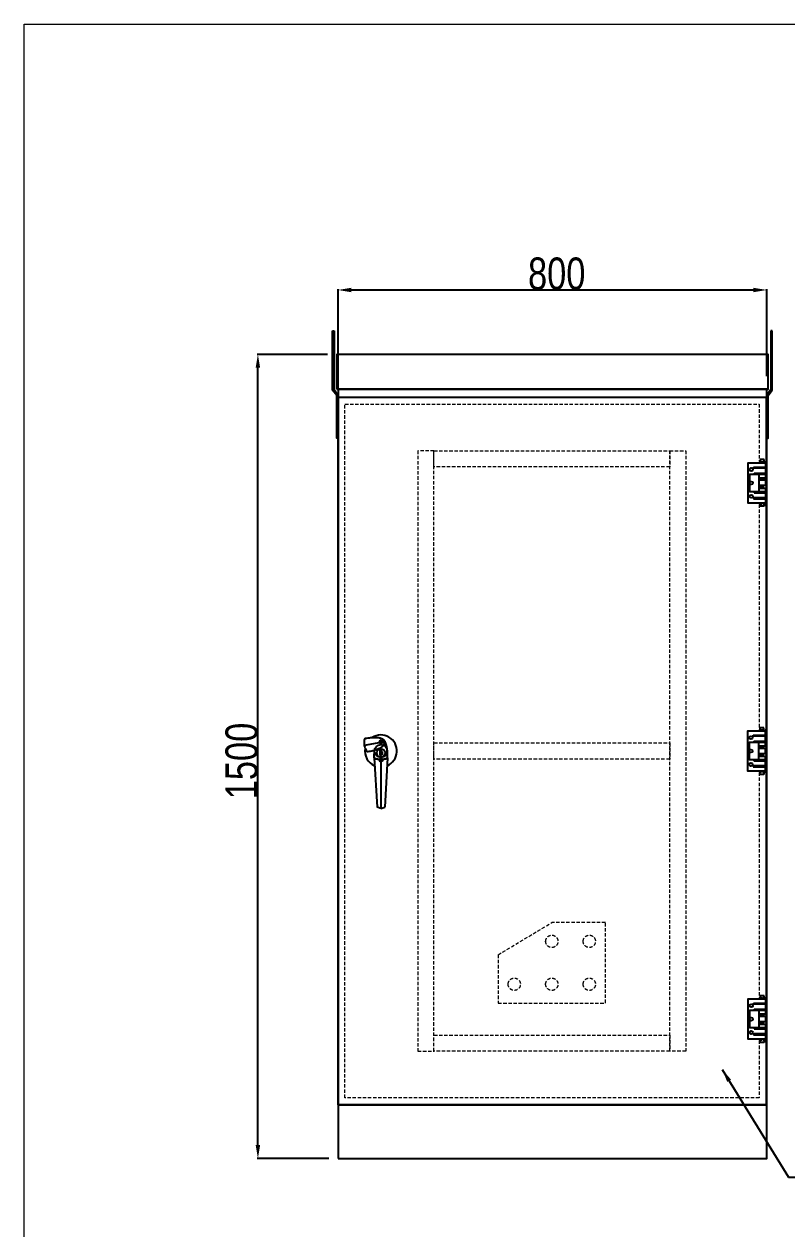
# Model space of a CAD drawing. Header units: inches. Extents: x 21 to 136330, y 8 to 58290.
# Drawn here: x 1676 to 3099, y 33432 to 35680 of the extents above; entities that cross this region are included whole.
import ezdxf
from ezdxf.enums import TextEntityAlignment as Align

# ---------------------------------------------------------------- set-up
doc = ezdxf.new("R2010")
doc.units = ezdxf.units.IN
doc.header["$MEASUREMENT"] = 0
doc.linetypes.add('HIDDEN', pattern=[9.525, 6.35, -3.175])
doc.layers.add('0 TĂNG CỨNG', color=7, linetype='Continuous', lineweight=15)
doc.layers.add('@.0.DM. NÉT ĐỨT', color=8, linetype='HIDDEN', lineweight=9)
for name, color, linetype, transparency in [('@.0.DM. KÍCH THƯỚC @ 1', 8, 'Continuous', 0.2), ('@.DM. KÍCH THƯỚC', 8, 'Continuous', 0.2), ('@.DM. KÍCH THƯỚC @ 1', 8, 'Continuous', 0.2)]:
    doc.layers.add(name, color=color, linetype=linetype, transparency=transparency)
doc.layers.add('@.0.DM. NÉT CHÍNH', color=7, linetype='Continuous')
doc.layers.add('equipments-cont.', color=140, linetype='Continuous')
doc.styles.add('ARIAL', font='arial.ttf')
doc.styles.add('roman', font='roman.shx', dxfattribs={"width": 0.8})
doc.styles.add('Tahoma (Input Text)', font='tahoma.ttf')
doc.dimstyles.new('Kích thước Duy Mạnh', dxfattribs={"dimtxt": 30, "dimasz": 25, "dimexe": 1.25, "dimexo": 20, "dimtad": 1, "dimdec": 1, "dimtxsty": 'roman', "dimcen": 2.5, "dimclrd": 8, "dimclre": 8, "dimclrt": 2, "dimadec": 0, "dimazin": 0, "dimtfac": 1, "dimtdec": 1, "dimtix": 1, "dimtmove": 0, "dimatfit": 3, "dimfxl": 1, "dimtfillclr": 1, "dimarcsym": 0})

# ---------------------------------------------------------------- blocks, each defined once
blk = doc.blocks.new('KHUNG KT1')
at = {"color": 7}
blk.add_lwpolyline([(0, 0), (7128, 0), (7128, -5040), (0, -5040)], close=True, dxfattribs=at)
at = {"color": 1, "style": 'Tahoma (Input Text)', "flags": 8}
for tag, p in [('#01', (328.9, -4851.1)), ('#03', (1514.7, -4846.3)), ('#05', (2819, -4851.1)), ('#07', (4424, -4851.1)), ('#09', (5172.9, -4851.1)), ('#02', (189.8, -4995.1)), ('#04', (1755.3, -4995.1)), ('#06', (2727.8, -4995.1)), ('#08', (4382.7, -4995.1)), ('#10', (5172.9, -4995.1))]:
    blk.add_attdef(tag, p, '', height=60, dxfattribs=at)
blk.add_attdef('#11', text='', height=60, dxfattribs=at).set_placement((6996, -4961.6), align=Align.CENTER)
at = {"layer": '0 TĂNG CỨNG', "color": 1, "style": 'ARIAL'}
blk.add_attdef('#12', (852.8, -4987.6), '', height=60, dxfattribs=at)
blk = doc.blocks.new('*D510')
at = {"layer": '@.DM. KÍCH THƯỚC', "color": 8, "lineweight": -2, "transparency": 16777216}
for p, q in [((2261.7, 35000.7), (2261.7, 35184.9)), ((3061.7, 35022.9), (3061.7, 35184.9))]:
    blk.add_line(p, q, dxfattribs=at)
at = {"layer": '@.DM. KÍCH THƯỚC', "lineweight": -2, "transparency": 16777216}
blk.add_line((2286.7, 35183.7), (3036.7, 35183.7), dxfattribs=at)
at = {"layer": '@.DM. KÍCH THƯỚC', "transparency": 16777216}
for points in [[(2286.7, 35187.8), (2286.7, 35179.5), (2261.7, 35183.7)], [(3036.7, 35187.8), (3036.7, 35179.5), (3061.7, 35183.7)]]:
    blk.add_solid(points, dxfattribs=at)
at = {"layer": 'Defpoints', "color": 0, "transparency": 16777216}
for p in [(3061.7, 35183.7), (3061.7, 35002.9), (2261.7, 34980.7)]:
    blk.add_point(p, dxfattribs=at)
at = {"layer": '@.DM. KÍCH THƯỚC', "color": 2, "transparency": 16777216, "insert": (2616.2, 35244.3), "char_height": 60, "attachment_point": 1, "style": 'roman'}
blk.add_mtext('800', dxfattribs=at)
blk = doc.blocks.new('*D516')
at = {"layer": '@.DM. KÍCH THƯỚC', "color": 8, "lineweight": -2, "transparency": 16777216}
for p, q in [((2242.2, 35063.6), (2110.9, 35063.6)), ((2244.8, 33563.7), (2110.9, 33563.7))]:
    blk.add_line(p, q, dxfattribs=at)
at = {"layer": '@.DM. KÍCH THƯỚC', "lineweight": -2, "transparency": 16777216}
blk.add_line((2112.2, 33588.7), (2112.2, 35038.6), dxfattribs=at)
at = {"layer": '@.DM. KÍCH THƯỚC', "transparency": 16777216}
for points in [[(2108, 35038.6), (2116.4, 35038.6), (2112.2, 35063.6)], [(2108, 33588.7), (2116.4, 33588.7), (2112.2, 33563.7)]]:
    blk.add_solid(points, dxfattribs=at)
at = {"layer": 'Defpoints', "color": 0, "transparency": 16777216}
for p in [(2112.2, 35063.6), (2262.2, 35063.6), (2264.8, 33563.7)]:
    blk.add_point(p, dxfattribs=at)
at = {"layer": '@.DM. KÍCH THƯỚC', "color": 2, "transparency": 16777216, "insert": (2051.6, 34233.7), "char_height": 60, "attachment_point": 1, "rotation": 90, "style": 'roman'}
blk.add_mtext('1500', dxfattribs=at)
blk = doc.blocks.new('knt')
at = {"layer": 'equipments-cont.'}
for p, q in [((89691.2, 37096.4), (89653.3, 37089.7)), ((89671.8, 37066.2), (89677.2, 36974.2)), ((89683.1, 37070.7), (89683.1, 37080.7)), ((89685.6, 37080.7), (89683.1, 37080.7)), ((89685.6, 37070.7), (89683.1, 37070.7)), ((89684.3, 37063.2), (89684.3, 36972.2)), ((89685.6, 37070.7), (89685.6, 37080.7)), ((89696.8, 37066.2), (89691.4, 36974.2)), ((89684.3, 36972.2), (89677.2, 36974.2)), ((89684.3, 36972.2), (89691.4, 36974.2))]:
    blk.add_line(p, q, dxfattribs=at)
for points in [[(89654.1, 37102.6), (89655.8, 37102.9), (89658.2, 37103.2), (89660.5, 37103.5), (89662.8, 37103.8), (89665.1, 37104.1), (89667.4, 37104.3), (89669.5, 37104.4), (89671.4, 37104.5), (89673.2, 37104.6), (89674.8, 37104.6), (89676.2, 37104.6), (89677.5, 37104.5), (89678.6, 37104.4), (89679.7, 37104.3), (89680.7, 37104.2), (89681.6, 37104), (89682.4, 37103.8), (89683.2, 37103.6), (89683.9, 37103.4), (89684.6, 37103.2), (89685.2, 37102.9), (89685.8, 37102.7), (89686.3, 37102.4), (89686.8, 37102.2), (89687.2, 37101.9), (89687.6, 37101.7), (89688, 37101.4), (89688.3, 37101.2), (89688.6, 37100.9), (89688.9, 37100.6), (89689.1, 37100.3), (89689.4, 37100), (89689.6, 37099.7), (89689.8, 37099.4), (89690.1, 37099), (89690.3, 37098.6), (89690.5, 37098.1), (89690.7, 37097.6), (89691, 37097.1), (89691.2, 37096.4)], [(89658.4, 37077.9), (89660.2, 37078.2), (89662.5, 37078.7), (89664.8, 37079.2), (89667.1, 37079.8), (89669.3, 37080.3), (89671.5, 37080.9), (89673.5, 37081.5), (89675.4, 37082), (89677, 37082.6), (89678.5, 37083.1), (89679.9, 37083.6), (89681.1, 37084.1), (89682.1, 37084.6), (89683.1, 37085.1), (89684, 37085.5), (89684.7, 37086), (89685.5, 37086.5), (89686.1, 37086.9), (89686.7, 37087.4), (89687.3, 37087.8), (89687.8, 37088.2), (89688.2, 37088.7), (89688.6, 37089.1), (89689, 37089.5), (89689.3, 37089.9), (89689.6, 37090.2), (89689.9, 37090.6), (89690.1, 37091), (89690.3, 37091.3), (89690.4, 37091.7), (89690.6, 37092), (89690.7, 37092.4), (89690.8, 37092.8), (89690.9, 37093.2), (89691, 37093.6), (89691.1, 37094.1), (89691.1, 37094.6), (89691.2, 37095.1), (89691.2, 37095.7), (89691.2, 37096.4)], [(89671.8, 37066.2), (89671.8, 37068.5), (89671.9, 37070.8), (89672, 37073.2), (89672.1, 37075.5), (89672.3, 37077.8), (89672.5, 37080.1), (89672.6, 37081.2)], [(89696.8, 37066.2), (89696.8, 37068.5), (89696.7, 37070.8), (89696.6, 37073.2), (89696.5, 37075.5), (89696.3, 37077.8), (89696.1, 37080.1), (89695.9, 37082.1), (89695.7, 37084.1), (89695.5, 37085.8), (89695.2, 37087.4), (89694.9, 37088.8), (89694.6, 37090.1), (89694.4, 37091.2), (89694, 37092.2), (89693.7, 37093.2), (89693.4, 37094), (89693.1, 37094.8), (89692.7, 37095.5), (89692.4, 37096.2), (89692.1, 37096.8), (89691.7, 37097.4), (89691.4, 37097.9), (89691, 37098.4), (89690.7, 37098.8), (89690.4, 37099.2), (89690.1, 37099.5), (89689.8, 37099.8), (89689.5, 37100.1), (89689.1, 37100.4), (89688.9, 37100.6)]]:
    blk.add_lwpolyline(points, dxfattribs=at)
blk.add_circle((89684.3, 37075.7), 7.8, dxfattribs=at)
for centre, radius, start, end in [((89684.3, 37079.2), 29.9, 292.9205, 123.0177), ((89680.7, 37094.6), 27.8, 163.2809, 216.7191), ((89684.3, 37079.2), 29.9, 170.1244, 247.0795), ((89684.3, 37091.5), 27.8, 243.2809, 296.7191), ((89684.3, 37091), 27.8, 243.2809, 296.7191), ((89685.1, 37075.7), 2.5, 281.537, 78.463), ((89684.6, 37075.7), 1.5, 311.8103, 48.1897)]:
    blk.add_arc(centre, radius, start, end, dxfattribs=at)
blk = doc.blocks.new('HL011-1-6')
at = {"color": 8}
for p, q in [((29.5, 81), (22.5, 81)), ((22.5, 81), (22.5, 78)), ((23.5, 78), (22.5, 78)), ((23.5, 75), (22.5, 75)), ((23.5, 75), (23.5, 78)), ((29.5, 78), (28.5, 78)), ((28.5, 75), (28.5, 78)), ((28.5, 75), (29.5, 75)), ((29.5, 78), (29.5, 81)), ((11, 56), (11, 54)), ((11, 56), (32, 56)), ((20, 54), (20, 21)), ((20, 47), (32, 47)), ((22.5, 56), (22.5, 54)), ((23.1, 47), (24, 44)), ((28.9, 47), (28, 44)), ((29.5, 54), (29.5, 56)), ((32, 42.5), (20, 42.5)), ((32, 32.5), (20, 32.5)), ((20, 28), (32, 28)), ((23.1, 28), (24, 31)), ((24, 44), (28, 44)), ((24, 31), (28, 31)), ((28.9, 28), (28, 31)), ((11, 21), (11, 19)), ((11, 19), (32, 19)), ((22.5, 19), (22.5, 21)), ((23.5, 0), (22.5, 0)), ((23.5, 0), (23.5, -3)), ((28.5, 0), (28.5, -3)), ((28.5, 0), (29.5, 0)), ((29.5, 21), (29.5, 19)), ((22.5, -6), (22.5, -3)), ((23.5, -3), (22.5, -3)), ((29.5, -6), (22.5, -6)), ((29.5, -3), (28.5, -3)), ((29.5, -3), (29.5, -6))]:
    blk.add_line(p, q, dxfattribs=at)
for points in [[(32, 19), (32, 0), (0, 0), (0, 75), (32, 75), (32, 56)], [(32, 28), (32, 21), (3, 21), (3, 54), (32, 54), (32, 47)], [(32, 42.5), (32, 32.5)]]:
    blk.add_lwpolyline(points, dxfattribs=at)
for points in [[(10, 67), (32, 67), (32, 65), (10, 65)], [(10, 8), (32, 8), (32, 10), (10, 10)]]:
    blk.add_lwpolyline(points, close=True, dxfattribs=at)
for centre in [(5.5, 62.5), (5.5, 37.5), (5.5, 12.5)]:
    blk.add_circle(centre, 3, dxfattribs=at)
blk = doc.blocks.new('Tai cau - 1')
h = blk.add_hatch(color=8)
h.paths.add_polyline_path([(-7.5, 200), (-10, 200), (-10, 182.5), (-7.5, 182.5)])
h.paths.add_polyline_path([(-7.5, 157.5), (-10, 157.5), (-10, 89.6), (-2.5, 79.6), (-2.5, 0), (0, 0), (0, 80), (-7.5, 90.4)])
at = {"color": 8}
for p, q in [((-10, 200), (-7.5, 200)), ((-10, 89.6), (-10, 200)), ((-7.5, 200), (-7.5, 90.4)), ((-2.5, 79.6), (-10, 89.6))]:
    blk.add_line(p, q, dxfattribs=at)
at = {"color": 2}
blk.add_lwpolyline([(-10, 182.5), (-7.5, 182.5), (-7.5, 157.5), (-10, 157.5)], close=True, dxfattribs=at)
at = {"color": 8}
blk.add_lwpolyline([(-7.5, 90.4), (0, 80), (0, 0), (-2.5, 0), (-2.5, 79.6)], dxfattribs=at)

msp = doc.modelspace()

# ---------------------------------------------------------------- linework, layer by layer
at = {"layer": '@.0.DM. NÉT CHÍNH'}
for points in [[(2259.19, 34998.6545), (3064.19, 34998.6545), (3064.19, 35063.5947), (2259.19, 35063.5947)], [(2261.69, 33663.7178), (3061.69, 33663.7178), (3061.69, 34998.6545), (2261.69, 34998.6545)], [(3060.69, 33663.7178), (2261.69, 33663.7178), (2261.69, 34983.7178), (3060.69, 34983.7178)], [(2261.69, 33563.7178), (3061.69, 33563.7178), (3061.69, 33663.7178), (2261.69, 33663.7178)]]:
    msp.add_lwpolyline(points, close=True, dxfattribs=at)
for centre, radius in [((2341.69, 34340.7178), 3), ((2341.69, 34340.7178), 3), ((2341.69, 34323.7178), 12), ((2341.69, 34323.7178), 12), ((2341.69, 34306.7178), 3), ((2341.69, 34306.7178), 3)]:
    msp.add_circle(centre, radius, dxfattribs=at)
at = {"layer": '@.0.DM. NÉT ĐỨT'}
for p, q in [((2560.5829, 33943.7032), (2660.5891, 34003.6924)), ((2760.5891, 34003.682), (2660.5891, 34003.6924)), ((2760.5735, 33853.6085), (2760.5891, 34003.6075)), ((2649.0855, 33968.6942), (2649.0855, 33968.6998)), ((2672.0855, 33968.6799), (2672.0855, 33968.6855)), ((2719.0855, 33968.687), (2719.0855, 33968.6925)), ((2742.0855, 33968.6727), (2742.0855, 33968.6783)), ((2560.5829, 33943.7032), (2560.5735, 33853.6293)), ((2579.0772, 33888.7021), (2579.0772, 33888.7077)), ((2602.0772, 33888.6878), (2602.0772, 33888.6934)), ((2649.0772, 33888.6948), (2649.0772, 33888.7004)), ((2672.0772, 33888.6805), (2672.0772, 33888.6861)), ((2719.0772, 33888.6875), (2719.0772, 33888.6931)), ((2742.0772, 33888.6732), (2742.0772, 33888.6788)), ((2560.5735, 33853.6293), (2760.5735, 33853.6085))]:
    msp.add_line(p, q, dxfattribs=at)
for points in [[(3060.69, 34863.7178), (3060.69, 34783.7178), (3047.69, 34783.7178), (3047.69, 34363.7178), (3060.69, 34363.7178), (3060.69, 34283.7178), (3047.69, 34283.7178), (3047.69, 33863.7178), (3060.69, 33863.7178), (3060.69, 33783.7178), (3047.69, 33783.7178), (3047.69, 33676.7178), (2274.69, 33676.7178), (2274.69, 34970.7178), (3047.69, 34970.7178), (3047.69, 34863.7178)], [(2410.69, 33763.7178), (2440.69, 33763.7178), (2440.69, 34883.7178), (2410.69, 34883.7178)], [(2440.69, 34883.7178), (2880.69, 34883.7178), (2880.69, 34853.7178), (2440.69, 34853.7178)], [(2880.69, 34883.7178), (2910.69, 34883.7178), (2910.69, 33763.7178), (2880.69, 33763.7178)], [(2440.69, 34338.7178), (2880.69, 34338.7178), (2880.69, 34308.7178), (2440.69, 34308.7178)], [(2440.69, 33793.7178), (2880.69, 33793.7178), (2880.69, 33763.7178), (2440.69, 33763.7178)]]:
    msp.add_lwpolyline(points, close=True, dxfattribs=at)
for centre in [(2660.5855, 33968.6927), (2660.5855, 33968.6871), (2730.5855, 33968.6854), (2730.5855, 33968.6798), (2590.5772, 33888.7005), (2590.5772, 33888.6949), (2660.5772, 33888.6932), (2660.5772, 33888.6876), (2730.5772, 33888.686), (2730.5772, 33888.6804)]:
    msp.add_ellipse(centre, major_axis=(-11.5, 0.0012), ratio=0.999993052, dxfattribs=at)

# ---------------------------------------------------------------- block references
at = {"color": 7}
for name, p in [('Tai cau - 1', (2261.69, 34907.4261)), ('HL011-1-6', (3027.19, 34786.2178)), ('HL011-1-6', (3026.563, 34286.2178)), ('HL011-1-6', (3027.19, 33786.2178))]:
    msp.add_blockref(name, p, dxfattribs=at)
at = {"color": 7, "xscale": -1}
msp.add_blockref('Tai cau - 1', (3061.69, 34907.4261), dxfattribs=at)
msp.add_blockref('knt', (-87342.6121, -2755.4558))
at = {"layer": '0 TĂNG CỨNG', "color": 1, "xscale": 0.8792977987369557, "yscale": 0.8792977987369557, "zscale": 0.8792977987369557}
msp.add_blockref('KHUNG KT1', (1675.9116, 35679.6427), dxfattribs=at)

# ---------------------------------------------------------------- dimensions: what is measured, and where the dimension line sits
at = {"layer": '@.DM. KÍCH THƯỚC @ 1', "color": 0}
for base, p1, p2, angle, picture, middle in [((3061.69, 35183.6568), (2261.69, 34980.7178), (3061.69, 35002.9276), 180, '*D510', (2677.9256, 35183.6568)), ((2112.19, 35063.5947), (2264.7607, 33563.7178), (2262.19, 35063.5947), 90, '*D516', (2112.19, 34313.6563))]:
    dim = msp.add_linear_dim(base=base, p1=p1, p2=p2, angle=angle, dimstyle='Kích thước Duy Mạnh', override={"dimscale": 1, "dimtxt": 60, "dimdec": 0, "dimclrd": 256, "dimtdec": 0, "dimtix": 1, "dimtofl": 0, "dimtmove": 0, "dimatfit": 1}, dxfattribs=at)
    dim.commit()
    dim.dimension.update_dxf_attribs({"geometry": picture, "text_midpoint": middle, "dimtype": 128})

# ---------------------------------------------------------------- leaders
at = {"layer": '@.0.DM. KÍCH THƯỚC @ 1', "annotation_type": 0, "has_hookline": 1, "hookline_direction": 0, "text_width": 167.4278}
msp.add_leader([(2978.3905, 33729.962), (3101.9908, 33528.8848), (3126.9908, 33528.8848)], dimstyle='Kích thước Duy Mạnh', override={"dimscale": 1, "dimdec": 0, "dimclrd": 256, "dimtdec": 0}, dxfattribs=at)

doc.saveas('drawing.dxf')
